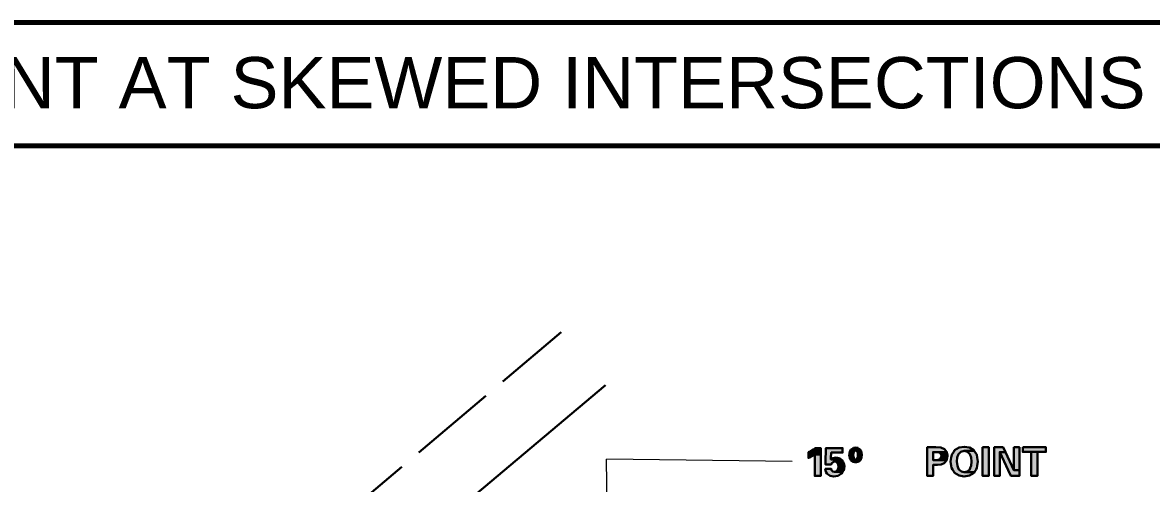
# Model space of a CAD drawing. Extents: x -8731 to 5759, y -68353 to -56618.
# Drawn here: x 4935 to 5451, y -67502 to -67291 of the extents above; entities that cross this region are included whole.
import ezdxf
from ezdxf.enums import TextEntityAlignment as Align

# ---------------------------------------------------------------- set-up
doc = ezdxf.new("R2010")
doc.units = 0
doc.header["$LTSCALE"] = 6.7
doc.linetypes.add('LONG_DASHED', pattern=[7.5, 6, -1.5])
doc.layers.add('1', color=7, linetype='Continuous', lineweight=13)
doc.layers.add('3', color=7, linetype='Continuous', lineweight=40)

msp = doc.modelspace()

# ---------------------------------------------------------------- hatches: boundary and pattern name
at = {"layer": '3'}
for points in [[(5294.36, -67489.8), (5294.36, -67490.18), (5295.3, -67489.8), (5296.3, -67489.24), (5297.28, -67488.6), (5299.98, -67488.6), (5299.98, -67487.64), (5299.98, -67487.12), (5299.98, -67486.36), (5299.98, -67485.74), (5297.5, -67485.74), (5296.7, -67486.36), (5295.44, -67487.12), (5294.36, -67487.64), (5294.36, -67488.6), (5294.36, -67489.24)], [(5302.14, -67492.56), (5302.12, -67493.22), (5304.8, -67493.22), (5305.14, -67492.56), (5305.14, -67492.56), (5305.14, -67492.56), (5305.14, -67492.54), (5305.68, -67492.1), (5305.8, -67492.06), (5306.36, -67491.92), (5310.22, -67491.92), (5309.82, -67491.24), (5309.34, -67490.9), (5304.64, -67490.9), (5304.66, -67490.34), (5304.66, -67490.32), (5304.82, -67487.8), (5310.02, -67487.8), (5310.02, -67485.74), (5302.4, -67485.74), (5302.32, -67487.8), (5302.22, -67490.32), (5302.22, -67490.34), (5302.22, -67490.9), (5302.2, -67491.24), (5302.18, -67491.92), (5302.16, -67492.06), (5302.16, -67492.1), (5302.14, -67492.54), (5302.14, -67492.56)], [(5313.22, -67490.1), (5313.24, -67490.22), (5315.1, -67490.22), (5315.06, -67490.1), (5314.94, -67489.68), (5314.94, -67489.6), (5314.86, -67488.9), (5314.86, -67488.88), (5314.88, -67488.78), (5314.88, -67488.74), (5314.94, -67488.06), (5314.98, -67487.96), (5315.1, -67487.54), (5315.14, -67487.36), (5315.18, -67487.36), (5315.16, -67487.36), (5315.2, -67487.32), (5315.52, -67486.96), (5315.58, -67486.94), (5315.94, -67486.84), (5318.32, -67486.84), (5318.06, -67486.4), (5318.02, -67486.3), (5317.1, -67485.72), (5317.04, -67485.68), (5315.94, -67485.52), (5315, -67485.68), (5314.8, -67485.72), (5313.94, -67486.3), (5313.82, -67486.4), (5313.58, -67486.84), (5313.54, -67486.94), (5313.52, -67486.96), (5313.34, -67487.32), (5313.34, -67487.36), (5313.32, -67487.36), (5313.24, -67487.54), (5313.18, -67487.96), (5313.18, -67488.06), (5313.08, -67488.74), (5313.08, -67488.78), (5313.06, -67488.88), (5313.06, -67488.9), (5313.16, -67489.6), (5313.16, -67489.68)], [(5316.28, -67490.76), (5315.98, -67490.88), (5318.28, -67490.88), (5318.34, -67490.76), (5318.34, -67490.72), (5318.52, -67490.34), (5318.56, -67490.28), (5318.58, -67490.22), (5318.64, -67490.1), (5318.7, -67489.68), (5318.7, -67489.6), (5318.78, -67488.9), (5318.78, -67488.88), (5318.8, -67488.78), (5318.82, -67488.74), (5318.7, -67488.06), (5318.7, -67487.96), (5318.62, -67487.54), (5318.6, -67487.36), (5318.6, -67487.36), (5318.58, -67487.32), (5318.58, -67487.32), (5318.38, -67486.96), (5318.38, -67486.96), (5318.38, -67486.94), (5318.32, -67486.84), (5315.94, -67486.84), (5316.34, -67486.94), (5316.36, -67486.96), (5316.7, -67487.32), (5316.72, -67487.36), (5316.72, -67487.36), (5316.78, -67487.54), (5316.92, -67487.96), (5316.94, -67488.06), (5317, -67488.74), (5317, -67488.78), (5317, -67488.88), (5317, -67488.9), (5316.94, -67489.6), (5316.92, -67489.68), (5316.8, -67490.1), (5316.76, -67490.22), (5316.74, -67490.28), (5316.7, -67490.34), (5316.42, -67490.72)], [(5348.68, -67493.38), (5348.68, -67498.46), (5351.34, -67498.46), (5351.34, -67493.38), (5353.3, -67493.38), (5355, -67493.22), (5356.46, -67492.56), (5357.54, -67491.18), (5351.34, -67491.18), (5351.34, -67491.12), (5351.34, -67491.12), (5351.34, -67490.78), (5351.34, -67490.08), (5351.34, -67489.32), (5351.34, -67489.16), (5351.34, -67488.4), (5351.34, -67487.82), (5351.34, -67487.56), (5351.34, -67487.56), (5351.34, -67487.52), (5357.58, -67487.52), (5356.58, -67486.24), (5354.92, -67485.5), (5352.58, -67485.32), (5348.68, -67485.32), (5348.68, -67485.5), (5348.68, -67486.24), (5348.68, -67487.52), (5348.68, -67487.56), (5348.68, -67487.56), (5348.68, -67487.82), (5348.68, -67488.4), (5348.68, -67489.16), (5348.68, -67489.32), (5348.68, -67490.08), (5348.68, -67490.78), (5348.68, -67491.12), (5348.68, -67491.12), (5348.68, -67491.18), (5348.68, -67492.56), (5348.68, -67493.22)], [(5363.18, -67498.32), (5365.56, -67498.68), (5367.94, -67498.32), (5370.06, -67497), (5370.2, -67496.74), (5365.56, -67496.74), (5364.24, -67496.46), (5363.06, -67495.5), (5362.78, -67494.76), (5362.42, -67493.9), (5362.22, -67491.84), (5362.22, -67491.82), (5362.38, -67490), (5362.82, -67488.82), (5362.94, -67488.46), (5364.08, -67487.38), (5365.56, -67487), (5370.16, -67487), (5369.98, -67486.74), (5367.9, -67485.48), (5365.56, -67485.1), (5363.24, -67485.48), (5361.14, -67486.74), (5360.96, -67487), (5360.74, -67487.38), (5360.02, -67488.46), (5359.82, -67488.82), (5359.6, -67490), (5359.3, -67491.82), (5359.3, -67491.84), (5359.62, -67493.9), (5359.76, -67494.76), (5360.18, -67495.5), (5360.76, -67496.46), (5360.92, -67496.74), (5361.06, -67497)], [(5373.94, -67485.32), (5373.94, -67498.46), (5376.74, -67498.46), (5376.74, -67485.32)], [(5379.26, -67495.88), (5379.26, -67498.46), (5381.78, -67498.46), (5381.78, -67495.88), (5381.78, -67487.58), (5384.38, -67487.58), (5383.3, -67485.32), (5379.26, -67485.32), (5379.26, -67487.58)], [(5388.26, -67485.32), (5388.26, -67495.88), (5390.78, -67495.88), (5390.78, -67485.32)], [(5392.28, -67485.32), (5392.28, -67487.46), (5402.84, -67487.46), (5402.84, -67485.32)], [(5297.28, -67490.18), (5297.28, -67498.46), (5299.98, -67498.46), (5299.98, -67490.18), (5299.98, -67489.8), (5299.98, -67489.24), (5299.98, -67488.6), (5297.28, -67488.6), (5297.28, -67489.24), (5297.28, -67489.8)], [(5305.5, -67490.34), (5304.64, -67490.9), (5309.34, -67490.9), (5308.56, -67490.34), (5308.38, -67490.32), (5305.54, -67490.32)], [(5306.98, -67490.04), (5305.54, -67490.32), (5308.38, -67490.32), (5306.98, -67490.04)], [(5306.86, -67496.48), (5306.34, -67496.64), (5309.98, -67496.64), (5310.1, -67496.48), (5310.1, -67496.44), (5310.14, -67496.4), (5310.42, -67495.96), (5310.48, -67495.88), (5310.5, -67495.84), (5310.64, -67495), (5310.8, -67494.12), (5310.82, -67494.04), (5310.7, -67493.32), (5310.7, -67493.22), (5310.58, -67492.56), (5310.58, -67492.56), (5310.58, -67492.54), (5310.32, -67492.1), (5310.3, -67492.06), (5310.22, -67491.92), (5306.34, -67491.92), (5307.12, -67492.06), (5307.16, -67492.1), (5307.66, -67492.54), (5307.66, -67492.56), (5307.66, -67492.56), (5307.98, -67493.22), (5308.02, -67493.32), (5308.1, -67494.04), (5308.12, -67494.12), (5308.02, -67495), (5307.7, -67495.84), (5307.66, -67495.88), (5307.58, -67495.96), (5307.1, -67496.4), (5306.94, -67496.44)], [(5313.7, -67491.2), (5313.76, -67491.32), (5317.98, -67491.32), (5318.14, -67491.2), (5318.28, -67490.88), (5315.98, -67490.88), (5315.5, -67490.76), (5315.46, -67490.72), (5315.14, -67490.34), (5315.1, -67490.28), (5315.1, -67490.22), (5313.22, -67490.22), (5313.26, -67490.28), (5313.3, -67490.34), (5313.48, -67490.72), (5313.5, -67490.76), (5313.54, -67490.88)], [(5315.82, -67492.18), (5316.04, -67492.2), (5316.16, -67492.18), (5316.32, -67492.16), (5316.84, -67492.04), (5317.24, -67491.94), (5317.98, -67491.32), (5313.76, -67491.32), (5314.62, -67491.94), (5314.74, -67492.04), (5315.58, -67492.16)], [(5353.6, -67487.56), (5354.42, -67487.82), (5357.66, -67487.82), (5357.62, -67487.56), (5357.6, -67487.56), (5357.58, -67487.52), (5352.68, -67487.52), (5353.58, -67487.56)], [(5353.66, -67491.12), (5352.68, -67491.18), (5357.54, -67491.18), (5357.58, -67491.12), (5357.58, -67491.12), (5357.64, -67490.78), (5357.64, -67490.78), (5357.78, -67490.08), (5357.76, -67490.08), (5357.9, -67489.32), (5357.86, -67489.16), (5357.74, -67488.4), (5357.66, -67487.82), (5354.42, -67487.82), (5354.92, -67488.4), (5355.12, -67489.16), (5355.1, -67489.32), (5355, -67490.08), (5354.54, -67490.78), (5353.66, -67491.12)], [(5366.9, -67496.46), (5365.56, -67496.74), (5370.2, -67496.74), (5370.36, -67496.46), (5370.94, -67495.5), (5371.38, -67494.76), (5371.5, -67493.9), (5371.82, -67491.84), (5371.84, -67491.82), (5371.52, -67490), (5371.32, -67488.82), (5371.1, -67488.46), (5370.38, -67487.38), (5370.16, -67487), (5365.56, -67487), (5367.06, -67487.38), (5368.18, -67488.46), (5368.3, -67488.82), (5368.74, -67490), (5368.9, -67491.82), (5368.9, -67491.84), (5368.7, -67493.9), (5368.34, -67494.76), (5368.06, -67495.5)], [(5385.68, -67495.88), (5386.9, -67498.46), (5390.78, -67498.46), (5390.78, -67495.88), (5388.26, -67495.88), (5384.38, -67487.58), (5381.78, -67487.58)], [(5396.14, -67487.46), (5396.14, -67498.46), (5398.98, -67498.46), (5398.98, -67487.46)], [(5304.28, -67498.38), (5306.06, -67498.68), (5307.86, -67498.38), (5307.86, -67498.38), (5307.92, -67498.36), (5309.2, -67497.56), (5309.5, -67497.4), (5309.98, -67496.64), (5306.34, -67496.64), (5305.54, -67496.48), (5305.52, -67496.44), (5305.48, -67496.4), (5305, -67495.96), (5304.98, -67495.88), (5304.98, -67495.84), (5304.84, -67495.26), (5302.1, -67495.26), (5302.18, -67495.84), (5302.18, -67495.88), (5302.18, -67495.96), (5302.26, -67496.4), (5302.26, -67496.44), (5302.28, -67496.48), (5302.38, -67496.64), (5302.86, -67497.4), (5302.98, -67497.56), (5304.26, -67498.36)]]:
    msp.add_hatch(color=256, dxfattribs=at).paths.add_polyline_path(points)

# ---------------------------------------------------------------- linework, layer by layer
at = {"layer": '1', "lineweight": 100}
for p, q in [((5707.46, -67291.3), (4215.24, -67291.3)), ((5707.46, -67347.56), (4215.24, -67347.56))]:
    msp.add_line(p, q, dxfattribs=at)
at = {"layer": '3', "linetype": 'LONG_DASHED'}
msp.add_line((4847.68, -67714.76), (5181.44, -67432.76), dxfattribs=at)
at = {"layer": '3'}
msp.add_line((4873.94, -67732.76), (5201.68, -67456.92), dxfattribs=at)
at = {"layer": '3', "lineweight": 25}
for p in [(5286.88, -67491.86), (5204.08, -67638.56)]:
    msp.add_line(p, (5202.14, -67490.82), dxfattribs=at)
at = {"layer": '3'}
for points in [[(5294.36, -67489.8), (5294.36, -67490.18), (5295.3, -67489.8), (5296.3, -67489.24), (5297.28, -67488.6), (5299.98, -67488.6), (5299.98, -67487.64), (5299.98, -67487.12), (5299.98, -67486.36), (5299.98, -67485.74), (5297.5, -67485.74), (5296.7, -67486.36), (5295.44, -67487.12), (5294.36, -67487.64), (5294.36, -67488.6), (5294.36, -67489.24)], [(5302.14, -67492.56), (5302.12, -67493.22), (5304.8, -67493.22), (5305.14, -67492.56), (5305.14, -67492.56), (5305.14, -67492.56), (5305.14, -67492.54), (5305.68, -67492.1), (5305.8, -67492.06), (5306.36, -67491.92), (5310.22, -67491.92), (5309.82, -67491.24), (5309.34, -67490.9), (5304.64, -67490.9), (5304.66, -67490.34), (5304.66, -67490.32), (5304.82, -67487.8), (5310.02, -67487.8), (5310.02, -67485.74), (5302.4, -67485.74), (5302.32, -67487.8), (5302.22, -67490.32), (5302.22, -67490.34), (5302.22, -67490.9), (5302.2, -67491.24), (5302.18, -67491.92), (5302.16, -67492.06), (5302.16, -67492.1), (5302.14, -67492.54), (5302.14, -67492.56)], [(5313.22, -67490.1), (5313.24, -67490.22), (5315.1, -67490.22), (5315.06, -67490.1), (5314.94, -67489.68), (5314.94, -67489.6), (5314.86, -67488.9), (5314.86, -67488.88), (5314.88, -67488.78), (5314.88, -67488.74), (5314.94, -67488.06), (5314.98, -67487.96), (5315.1, -67487.54), (5315.14, -67487.36), (5315.18, -67487.36), (5315.16, -67487.36), (5315.2, -67487.32), (5315.52, -67486.96), (5315.58, -67486.94), (5315.94, -67486.84), (5318.32, -67486.84), (5318.06, -67486.4), (5318.02, -67486.3), (5317.1, -67485.72), (5317.04, -67485.68), (5315.94, -67485.52), (5315, -67485.68), (5314.8, -67485.72), (5313.94, -67486.3), (5313.82, -67486.4), (5313.58, -67486.84), (5313.54, -67486.94), (5313.52, -67486.96), (5313.34, -67487.32), (5313.34, -67487.36), (5313.32, -67487.36), (5313.24, -67487.54), (5313.18, -67487.96), (5313.18, -67488.06), (5313.08, -67488.74), (5313.08, -67488.78), (5313.06, -67488.88), (5313.06, -67488.9), (5313.16, -67489.6), (5313.16, -67489.68)], [(5316.28, -67490.76), (5315.98, -67490.88), (5318.28, -67490.88), (5318.34, -67490.76), (5318.34, -67490.72), (5318.52, -67490.34), (5318.56, -67490.28), (5318.58, -67490.22), (5318.64, -67490.1), (5318.7, -67489.68), (5318.7, -67489.6), (5318.78, -67488.9), (5318.78, -67488.88), (5318.8, -67488.78), (5318.82, -67488.74), (5318.7, -67488.06), (5318.7, -67487.96), (5318.62, -67487.54), (5318.6, -67487.36), (5318.6, -67487.36), (5318.58, -67487.32), (5318.58, -67487.32), (5318.38, -67486.96), (5318.38, -67486.96), (5318.38, -67486.94), (5318.32, -67486.84), (5315.94, -67486.84), (5316.34, -67486.94), (5316.36, -67486.96), (5316.7, -67487.32), (5316.72, -67487.36), (5316.72, -67487.36), (5316.78, -67487.54), (5316.92, -67487.96), (5316.94, -67488.06), (5317, -67488.74), (5317, -67488.78), (5317, -67488.88), (5317, -67488.9), (5316.94, -67489.6), (5316.92, -67489.68), (5316.8, -67490.1), (5316.76, -67490.22), (5316.74, -67490.28), (5316.7, -67490.34), (5316.42, -67490.72)], [(5348.68, -67493.38), (5348.68, -67498.46), (5351.34, -67498.46), (5351.34, -67493.38), (5353.3, -67493.38), (5355, -67493.22), (5356.46, -67492.56), (5357.54, -67491.18), (5351.34, -67491.18), (5351.34, -67491.12), (5351.34, -67491.12), (5351.34, -67490.78), (5351.34, -67490.08), (5351.34, -67489.32), (5351.34, -67489.16), (5351.34, -67488.4), (5351.34, -67487.82), (5351.34, -67487.56), (5351.34, -67487.56), (5351.34, -67487.52), (5357.58, -67487.52), (5356.58, -67486.24), (5354.92, -67485.5), (5352.58, -67485.32), (5348.68, -67485.32), (5348.68, -67485.5), (5348.68, -67486.24), (5348.68, -67487.52), (5348.68, -67487.56), (5348.68, -67487.56), (5348.68, -67487.82), (5348.68, -67488.4), (5348.68, -67489.16), (5348.68, -67489.32), (5348.68, -67490.08), (5348.68, -67490.78), (5348.68, -67491.12), (5348.68, -67491.12), (5348.68, -67491.18), (5348.68, -67492.56), (5348.68, -67493.22)], [(5363.18, -67498.32), (5365.56, -67498.68), (5367.94, -67498.32), (5370.06, -67497), (5370.2, -67496.74), (5365.56, -67496.74), (5364.24, -67496.46), (5363.06, -67495.5), (5362.78, -67494.76), (5362.42, -67493.9), (5362.22, -67491.84), (5362.22, -67491.82), (5362.38, -67490), (5362.82, -67488.82), (5362.94, -67488.46), (5364.08, -67487.38), (5365.56, -67487), (5370.16, -67487), (5369.98, -67486.74), (5367.9, -67485.48), (5365.56, -67485.1), (5363.24, -67485.48), (5361.14, -67486.74), (5360.96, -67487), (5360.74, -67487.38), (5360.02, -67488.46), (5359.82, -67488.82), (5359.6, -67490), (5359.3, -67491.82), (5359.3, -67491.84), (5359.62, -67493.9), (5359.76, -67494.76), (5360.18, -67495.5), (5360.76, -67496.46), (5360.92, -67496.74), (5361.06, -67497)], [(5373.94, -67485.32), (5373.94, -67498.46), (5376.74, -67498.46), (5376.74, -67485.32)], [(5379.26, -67495.88), (5379.26, -67498.46), (5381.78, -67498.46), (5381.78, -67495.88), (5381.78, -67487.58), (5384.38, -67487.58), (5383.3, -67485.32), (5379.26, -67485.32), (5379.26, -67487.58)], [(5388.26, -67485.32), (5388.26, -67495.88), (5390.78, -67495.88), (5390.78, -67485.32)], [(5392.28, -67485.32), (5392.28, -67487.46), (5402.84, -67487.46), (5402.84, -67485.32)], [(5297.28, -67490.18), (5297.28, -67498.46), (5299.98, -67498.46), (5299.98, -67490.18), (5299.98, -67489.8), (5299.98, -67489.24), (5299.98, -67488.6), (5297.28, -67488.6), (5297.28, -67489.24), (5297.28, -67489.8)], [(5305.5, -67490.34), (5304.64, -67490.9), (5309.34, -67490.9), (5308.56, -67490.34), (5308.38, -67490.32), (5305.54, -67490.32)], [(5306.98, -67490.04), (5305.54, -67490.32), (5308.38, -67490.32), (5306.98, -67490.04)], [(5306.86, -67496.48), (5306.34, -67496.64), (5309.98, -67496.64), (5310.1, -67496.48), (5310.1, -67496.44), (5310.14, -67496.4), (5310.42, -67495.96), (5310.48, -67495.88), (5310.5, -67495.84), (5310.64, -67495), (5310.8, -67494.12), (5310.82, -67494.04), (5310.7, -67493.32), (5310.7, -67493.22), (5310.58, -67492.56), (5310.58, -67492.56), (5310.58, -67492.54), (5310.32, -67492.1), (5310.3, -67492.06), (5310.22, -67491.92), (5306.34, -67491.92), (5307.12, -67492.06), (5307.16, -67492.1), (5307.66, -67492.54), (5307.66, -67492.56), (5307.66, -67492.56), (5307.98, -67493.22), (5308.02, -67493.32), (5308.1, -67494.04), (5308.12, -67494.12), (5308.02, -67495), (5307.7, -67495.84), (5307.66, -67495.88), (5307.58, -67495.96), (5307.1, -67496.4), (5306.94, -67496.44)], [(5313.7, -67491.2), (5313.76, -67491.32), (5317.98, -67491.32), (5318.14, -67491.2), (5318.28, -67490.88), (5315.98, -67490.88), (5315.5, -67490.76), (5315.46, -67490.72), (5315.14, -67490.34), (5315.1, -67490.28), (5315.1, -67490.22), (5313.22, -67490.22), (5313.26, -67490.28), (5313.3, -67490.34), (5313.48, -67490.72), (5313.5, -67490.76), (5313.54, -67490.88)], [(5315.82, -67492.18), (5316.04, -67492.2), (5316.16, -67492.18), (5316.32, -67492.16), (5316.84, -67492.04), (5317.24, -67491.94), (5317.98, -67491.32), (5313.76, -67491.32), (5314.62, -67491.94), (5314.74, -67492.04), (5315.58, -67492.16)], [(5353.6, -67487.56), (5354.42, -67487.82), (5357.66, -67487.82), (5357.62, -67487.56), (5357.6, -67487.56), (5357.58, -67487.52), (5352.68, -67487.52), (5353.58, -67487.56)], [(5353.66, -67491.12), (5352.68, -67491.18), (5357.54, -67491.18), (5357.58, -67491.12), (5357.58, -67491.12), (5357.64, -67490.78), (5357.64, -67490.78), (5357.78, -67490.08), (5357.76, -67490.08), (5357.9, -67489.32), (5357.86, -67489.16), (5357.74, -67488.4), (5357.66, -67487.82), (5354.42, -67487.82), (5354.92, -67488.4), (5355.12, -67489.16), (5355.1, -67489.32), (5355, -67490.08), (5354.54, -67490.78), (5353.66, -67491.12)], [(5366.9, -67496.46), (5365.56, -67496.74), (5370.2, -67496.74), (5370.36, -67496.46), (5370.94, -67495.5), (5371.38, -67494.76), (5371.5, -67493.9), (5371.82, -67491.84), (5371.84, -67491.82), (5371.52, -67490), (5371.32, -67488.82), (5371.1, -67488.46), (5370.38, -67487.38), (5370.16, -67487), (5365.56, -67487), (5367.06, -67487.38), (5368.18, -67488.46), (5368.3, -67488.82), (5368.74, -67490), (5368.9, -67491.82), (5368.9, -67491.84), (5368.7, -67493.9), (5368.34, -67494.76), (5368.06, -67495.5)], [(5385.68, -67495.88), (5386.9, -67498.46), (5390.78, -67498.46), (5390.78, -67495.88), (5388.26, -67495.88), (5384.38, -67487.58), (5381.78, -67487.58)], [(5396.14, -67487.46), (5396.14, -67498.46), (5398.98, -67498.46), (5398.98, -67487.46)], [(5304.28, -67498.38), (5306.06, -67498.68), (5307.86, -67498.38), (5307.86, -67498.38), (5307.92, -67498.36), (5309.2, -67497.56), (5309.5, -67497.4), (5309.98, -67496.64), (5306.34, -67496.64), (5305.54, -67496.48), (5305.52, -67496.44), (5305.48, -67496.4), (5305, -67495.96), (5304.98, -67495.88), (5304.98, -67495.84), (5304.84, -67495.26), (5302.1, -67495.26), (5302.18, -67495.84), (5302.18, -67495.88), (5302.18, -67495.96), (5302.26, -67496.4), (5302.26, -67496.44), (5302.28, -67496.48), (5302.38, -67496.64), (5302.86, -67497.4), (5302.98, -67497.56), (5304.26, -67498.36)]]:
    msp.add_lwpolyline(points, close=True, dxfattribs=at)

# ---------------------------------------------------------------- texts
at = {"layer": '3', "width": 1.05}
msp.add_text('  GUARDRAIL PLACEMENT AT SKEWED INTERSECTIONS ', height=23.4, dxfattribs=at).set_placement((5003.87, -67330.46), align=Align.CENTER)

doc.saveas('drawing.dxf')
